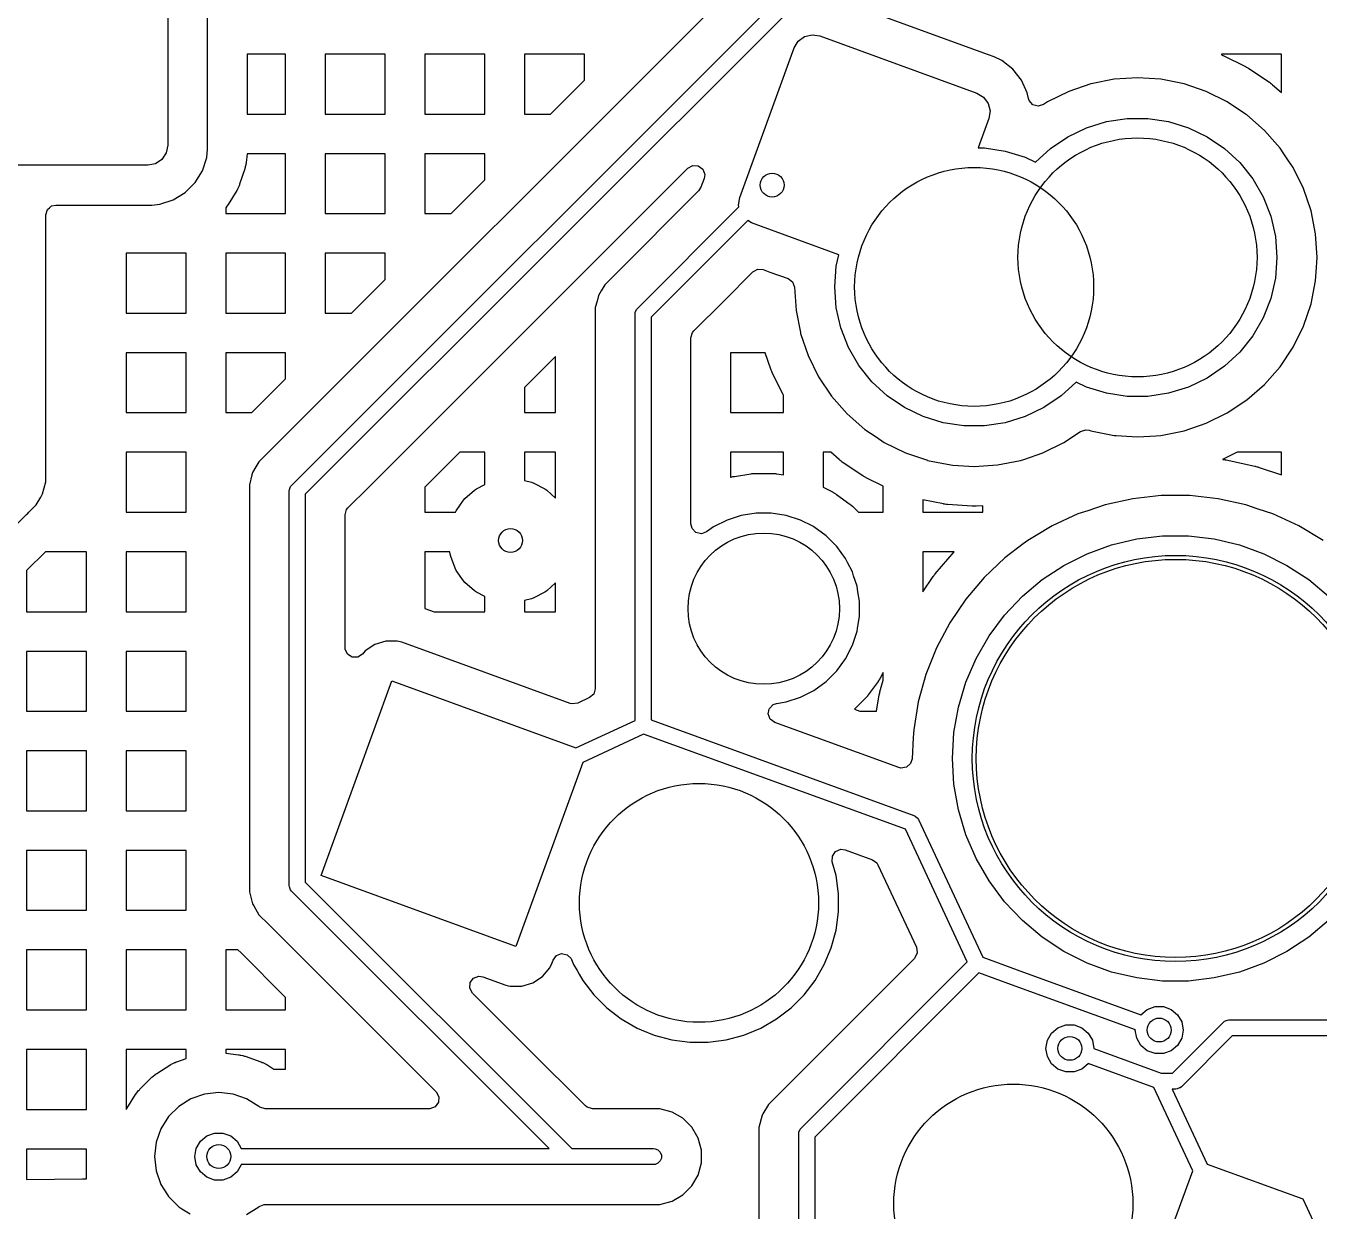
# Model space of a CAD drawing. Extents: x 2.49 to 8.57, y -5.87 to -1.87.
# Drawn here: x 6.778 to 7.417, y -5.11 to -4.524 of the extents above; entities that cross this region are included whole.
import ezdxf

# ---------------------------------------------------------------- set-up
doc = ezdxf.new("R2010")
doc.units = 0
doc.header["$MEASUREMENT"] = 0
doc.layers.add('BLACK', color=7, linetype='CONTINUOUS')

msp = doc.modelspace()

# ---------------------------------------------------------------- linework, layer by layer
at = {"layer": 'BLACK', "linetype": 'CONTINUOUS'}
for p, q in [((7.32297, -4.30895), (6.89711, -4.73481)), ((6.90884, -4.75095), (7.34512, -4.31467)), ((7.35068, -4.32025), (6.91556, -4.75536)), ((6.84764, -4.50405), (6.84764, -4.58279)), ((6.86734, -4.53772), (6.86734, -4.50208)), ((7.2533, -4.53807), (7.19846, -4.51811)), ((7.15724, -4.53455), (7.15923, -4.53127)), ((7.15923, -4.53127), (7.16233, -4.529)), ((7.16233, -4.529), (7.16606, -4.52809)), ((7.16606, -4.52809), (7.16986, -4.52867)), ((7.16986, -4.52867), (7.24755, -4.55695)), ((6.86734, -4.58476), (6.86734, -4.53772)), ((6.90591, -4.53772), (6.88695, -4.53772)), ((6.88695, -4.53772), (6.88695, -4.56732)), ((6.90591, -4.56732), (6.90591, -4.53772)), ((6.95512, -4.53772), (6.92552, -4.53772)), ((6.92552, -4.53772), (6.92552, -4.56732)), ((6.95512, -4.56732), (6.95512, -4.53772)), ((7.00434, -4.53772), (6.97473, -4.53772)), ((6.97473, -4.53772), (6.97473, -4.56732)), ((7.00434, -4.56732), (7.00434, -4.53772)), ((7.05355, -4.53772), (7.02394, -4.53772)), ((7.02394, -4.53772), (7.02394, -4.56732)), ((7.05355, -4.55064), (7.05355, -4.53772)), ((7.13031, -4.60855), (7.15724, -4.53455)), ((7.39804, -4.53772), (7.36843, -4.53772)), ((7.36843, -4.53772), (7.36843, -4.53807)), ((7.39804, -4.55666), (7.39804, -4.53772)), ((7.25614, -4.53911), (7.2533, -4.53807)), ((7.2598, -4.54088), (7.25614, -4.53911)), ((7.26522, -4.54516), (7.2598, -4.54088)), ((7.2598, -4.54088), (7.2598, -4.54088)), ((7.2598, -4.54088), (7.2598, -4.54088)), ((7.36843, -4.53807), (7.36868, -4.53818)), ((7.36868, -4.53818), (7.36883, -4.53824)), ((7.36883, -4.53824), (7.36913, -4.53838)), ((7.36913, -4.53838), (7.36927, -4.53844)), ((7.36927, -4.53844), (7.38026, -4.54386)), ((7.38026, -4.54386), (7.3804, -4.54394)), ((7.3804, -4.54394), (7.38069, -4.54409)), ((7.38069, -4.54409), (7.38083, -4.54417)), ((7.38083, -4.54417), (7.38138, -4.54449)), ((7.2695, -4.55058), (7.26522, -4.54516)), ((7.27242, -4.55684), (7.2695, -4.55058)), ((7.2695, -4.55058), (7.2695, -4.55058)), ((7.2695, -4.55058), (7.2695, -4.55058)), ((7.31532, -4.55017), (7.30393, -4.55244)), ((7.32691, -4.54941), (7.31532, -4.55017)), ((7.31532, -4.55017), (7.31532, -4.55017)), ((7.31532, -4.55017), (7.31532, -4.55017)), ((7.31532, -4.55017), (7.31532, -4.55017)), ((7.31532, -4.55017), (7.31532, -4.55017)), ((7.3385, -4.55017), (7.32691, -4.54941)), ((7.32691, -4.54941), (7.32691, -4.54941)), ((7.34989, -4.55244), (7.3385, -4.55017)), ((7.3385, -4.55017), (7.3385, -4.55017)), ((7.3385, -4.55017), (7.3385, -4.55017)), ((7.38138, -4.54449), (7.38152, -4.54457)), ((7.38152, -4.54457), (7.38179, -4.54474)), ((7.38179, -4.54474), (7.38193, -4.54483)), ((7.38193, -4.54483), (7.39212, -4.55164)), ((7.03687, -4.56732), (7.05355, -4.55064)), ((7.24755, -4.55695), (7.25083, -4.55894)), ((7.27299, -4.55959), (7.27242, -4.55684)), ((7.27242, -4.55684), (7.27242, -4.55684)), ((7.27242, -4.55684), (7.27242, -4.55684)), ((7.29293, -4.55617), (7.28251, -4.56131)), ((7.30392, -4.55244), (7.29293, -4.55617)), ((7.30393, -4.55244), (7.30392, -4.55244)), ((7.36089, -4.55617), (7.34989, -4.55244)), ((7.34989, -4.55244), (7.34989, -4.55244)), ((7.34989, -4.55244), (7.34989, -4.55244)), ((7.3713, -4.56131), (7.36089, -4.55617)), ((7.39212, -4.55164), (7.39225, -4.55173)), ((7.39225, -4.55173), (7.39251, -4.55191)), ((7.39251, -4.55191), (7.39264, -4.55201)), ((7.39264, -4.55201), (7.39315, -4.5524)), ((7.39315, -4.5524), (7.39327, -4.5525)), ((7.39327, -4.5525), (7.39352, -4.5527)), ((7.39352, -4.5527), (7.39365, -4.55281)), ((7.39365, -4.55281), (7.39804, -4.55666)), ((7.25083, -4.55894), (7.2531, -4.56204)), ((7.2531, -4.56204), (7.25402, -4.56577)), ((7.27337, -4.56071), (7.27299, -4.55959)), ((7.2752, -4.56276), (7.27337, -4.56071)), ((7.27786, -4.56348), (7.2752, -4.56276)), ((7.28048, -4.56266), (7.27786, -4.56348)), ((7.28251, -4.56131), (7.28048, -4.56266)), ((7.38031, -4.56732), (7.3713, -4.56131)), ((7.3713, -4.56131), (7.3713, -4.56131)), ((6.88695, -4.56732), (6.90591, -4.56732)), ((6.92552, -4.56732), (6.95512, -4.56732)), ((6.97473, -4.56732), (7.00434, -4.56732)), ((7.02394, -4.56732), (7.03687, -4.56732)), ((7.25343, -4.56956), (7.24814, -4.58411)), ((7.25402, -4.56577), (7.25343, -4.56956)), ((7.31157, -4.57103), (7.32176, -4.5695)), ((7.32176, -4.5695), (7.33205, -4.5695)), ((7.33205, -4.5695), (7.34224, -4.57103)), ((7.38096, -4.56776), (7.38031, -4.56732)), ((7.38969, -4.57542), (7.38096, -4.56776)), ((7.29246, -4.57854), (7.30173, -4.57407)), ((7.30173, -4.57407), (7.31157, -4.57103)), ((7.34224, -4.57103), (7.35208, -4.57407)), ((7.35208, -4.57407), (7.36135, -4.57854)), ((7.3948, -4.58125), (7.38969, -4.57542)), ((7.28395, -4.58434), (7.29246, -4.57854)), ((7.36135, -4.57854), (7.36986, -4.58434)), ((7.39735, -4.58415), (7.3948, -4.58125)), ((6.84689, -4.58656), (6.84475, -4.58975)), ((6.84764, -4.58279), (6.84689, -4.58656)), ((6.86476, -4.59536), (6.86693, -4.5888)), ((6.86693, -4.5888), (6.86734, -4.58476)), ((6.88683, -4.58693), (6.88638, -4.59133)), ((6.90591, -4.58693), (6.88683, -4.58693)), ((6.90591, -4.61654), (6.90591, -4.58693)), ((6.95512, -4.58693), (6.92552, -4.58693)), ((6.92552, -4.58693), (6.92552, -4.61654)), ((6.95512, -4.61654), (6.95512, -4.58693)), ((7.00434, -4.58693), (6.97473, -4.58693)), ((6.97473, -4.58693), (6.97473, -4.61654)), ((7.00434, -4.59986), (7.00434, -4.58693)), ((7.24814, -4.58411), (7.25132, -4.58411)), ((7.25132, -4.58411), (7.26151, -4.58564)), ((7.26151, -4.58564), (7.27135, -4.58868)), ((7.27135, -4.58868), (7.27656, -4.59119)), ((7.27656, -4.59119), (7.28395, -4.58434)), ((7.36986, -4.58434), (7.37741, -4.59134)), ((7.39921, -4.58693), (7.39735, -4.58415)), ((7.40155, -4.59044), (7.39921, -4.58693)), ((6.8378, -4.59263), (6.76772, -4.59263)), ((6.84156, -4.59188), (6.8378, -4.59263)), ((6.84475, -4.58975), (6.84156, -4.59188)), ((6.88571, -4.59446), (6.88319, -4.60207)), ((6.88579, -4.59421), (6.88571, -4.59446)), ((6.88593, -4.59369), (6.88579, -4.59421)), ((6.88599, -4.59343), (6.88593, -4.59369)), ((6.88621, -4.59239), (6.88599, -4.59343)), ((6.88626, -4.59212), (6.88621, -4.59239)), ((6.88635, -4.59159), (6.88626, -4.59212)), ((6.88638, -4.59133), (6.88635, -4.59159)), ((6.99622, -4.70257), (7.1047, -4.59409)), ((7.1047, -4.59409), (7.10712, -4.59277)), ((7.10712, -4.59277), (7.10986, -4.59297)), ((7.10986, -4.59297), (7.11206, -4.59461)), ((7.11206, -4.59461), (7.11302, -4.59719)), ((7.37741, -4.59134), (7.38383, -4.59939)), ((7.40377, -4.59376), (7.40155, -4.59044)), ((7.4038, -4.59381), (7.40377, -4.59376)), ((7.40894, -4.60422), (7.4038, -4.59381)), ((6.85625, -4.60612), (6.86113, -4.60124)), ((6.86113, -4.60124), (6.86476, -4.59536)), ((6.98766, -4.61654), (7.00434, -4.59986)), ((7.11274, -4.59921), (7.11115, -4.60357)), ((7.11302, -4.59719), (7.11274, -4.59921)), ((7.38383, -4.59939), (7.38898, -4.60831)), ((6.85037, -4.60975), (6.85625, -4.60612)), ((6.88174, -4.60517), (6.87752, -4.61202)), ((6.88189, -4.60492), (6.88174, -4.60517)), ((6.88216, -4.60442), (6.88189, -4.60492)), ((6.88228, -4.60416), (6.88216, -4.60442)), ((6.88277, -4.60313), (6.88228, -4.60416)), ((6.88288, -4.60287), (6.88277, -4.60313)), ((6.88309, -4.60234), (6.88288, -4.60287)), ((6.88319, -4.60207), (6.88309, -4.60234)), ((7.11002, -4.60535), (7.06807, -4.6473)), ((7.11115, -4.60357), (7.11002, -4.60535)), ((7.41267, -4.61522), (7.40894, -4.60422)), ((6.7882, -4.61458), (6.78926, -4.61366)), ((6.78926, -4.61366), (6.79028, -4.61278)), ((6.79028, -4.61278), (6.7923, -4.61234)), ((6.7923, -4.61234), (6.83976, -4.61234)), ((6.83976, -4.61234), (6.84381, -4.61192)), ((6.83976, -4.61234), (6.83976, -4.61234)), ((6.84381, -4.61192), (6.85037, -4.60975)), ((6.87686, -4.61295), (6.87631, -4.61366)), ((6.87631, -4.61366), (6.87631, -4.61654)), ((6.87703, -4.61273), (6.87686, -4.61295)), ((6.87736, -4.61226), (6.87703, -4.61273)), ((6.87752, -4.61202), (6.87736, -4.61226)), ((7.07981, -4.66343), (7.12996, -4.61328)), ((7.12973, -4.61234), (7.13031, -4.60855)), ((7.12996, -4.61328), (7.12973, -4.61234)), ((7.38898, -4.60831), (7.39274, -4.6179)), ((6.78742, -4.61722), (6.7882, -4.61458)), ((6.78742, -4.66575), (6.78742, -4.61722)), ((6.87631, -4.61654), (6.90591, -4.61654)), ((6.92552, -4.61654), (6.95512, -4.61654)), ((6.97473, -4.61654), (6.98766, -4.61654)), ((7.13434, -4.62003), (7.08653, -4.66784)), ((7.13619, -4.62116), (7.13434, -4.62003)), ((7.39274, -4.6179), (7.39503, -4.62793)), ((7.41494, -4.62661), (7.41267, -4.61522)), ((7.17934, -4.63687), (7.13619, -4.62116)), ((7.4157, -4.6382), (7.41494, -4.62661)), ((7.41494, -4.62661), (7.41494, -4.62661)), ((7.39503, -4.62793), (7.3958, -4.6382)), ((6.8567, -4.63614), (6.82709, -4.63614)), ((6.82709, -4.63614), (6.82709, -4.66575)), ((6.8567, -4.66575), (6.8567, -4.63614)), ((6.90591, -4.63614), (6.87631, -4.63614)), ((6.87631, -4.63614), (6.87631, -4.66575)), ((6.90591, -4.66575), (6.90591, -4.63614)), ((6.95512, -4.63614), (6.92552, -4.63614)), ((6.92552, -4.63614), (6.92552, -4.66575)), ((6.95512, -4.64907), (6.95512, -4.63614)), ((7.17805, -4.64254), (7.17934, -4.63687)), ((7.3958, -4.6382), (7.39503, -4.64847)), ((7.41522, -4.64544), (7.4157, -4.6382)), ((7.4157, -4.6382), (7.4157, -4.6382)), ((7.12245, -4.65979), (7.13686, -4.64537)), ((7.13686, -4.64537), (7.13928, -4.64406)), ((7.13928, -4.64406), (7.14199, -4.64424)), ((7.14199, -4.64424), (7.14528, -4.64544)), ((7.14528, -4.64544), (7.15419, -4.64868)), ((7.17728, -4.65281), (7.17805, -4.64254)), ((7.41494, -4.64979), (7.41522, -4.64544)), ((6.93844, -4.66575), (6.95512, -4.64907)), ((7.06367, -4.6517), (7.0619, -4.65476)), ((7.06807, -4.6473), (7.06367, -4.6517)), ((7.06367, -4.6517), (7.06367, -4.6517)), ((7.15419, -4.64868), (7.1564, -4.65031)), ((7.1564, -4.65031), (7.15739, -4.65288)), ((7.17805, -4.66308), (7.17728, -4.65281)), ((7.39503, -4.64847), (7.39274, -4.65851)), ((7.41267, -4.66118), (7.41494, -4.64979)), ((7.06056, -4.65709), (7.05984, -4.65979)), ((7.0619, -4.65476), (7.06056, -4.65709)), ((7.0619, -4.65476), (7.0619, -4.65476)), ((7.15739, -4.65288), (7.15739, -4.65295)), ((7.15739, -4.65295), (7.15814, -4.6644)), ((7.39274, -4.65851), (7.38898, -4.6681)), ((7.05896, -4.66305), (7.05895, -4.6631)), ((7.05895, -4.6631), (7.05895, -4.85145)), ((7.05984, -4.65979), (7.05896, -4.66305)), ((7.07865, -4.66621), (7.07873, -4.66545)), ((7.07873, -4.66545), (7.07932, -4.66403)), ((7.07932, -4.66403), (7.07981, -4.66343)), ((7.10766, -4.67458), (7.12245, -4.65979)), ((7.15814, -4.6644), (7.15814, -4.6644)), ((7.15814, -4.6644), (7.15814, -4.6644)), ((7.15814, -4.6644), (7.16033, -4.67539)), ((7.18034, -4.67312), (7.17805, -4.66308)), ((7.40894, -4.67218), (7.41267, -4.66118)), ((6.78742, -4.71496), (6.78742, -4.66575)), ((6.82709, -4.66575), (6.8567, -4.66575)), ((6.87631, -4.66575), (6.90591, -4.66575)), ((6.92552, -4.66575), (6.93844, -4.66575)), ((7.07865, -4.86711), (7.07865, -4.66621)), ((7.08653, -4.66784), (7.08653, -4.86687)), ((7.38898, -4.6681), (7.38383, -4.67701)), ((7.10623, -4.67803), (7.10701, -4.67539)), ((7.10623, -4.71496), (7.10623, -4.67803)), ((7.10701, -4.67539), (7.10766, -4.67458)), ((7.16033, -4.67539), (7.16041, -4.67579)), ((7.16041, -4.67579), (7.16041, -4.67579)), ((7.16041, -4.67579), (7.16414, -4.68679)), ((7.1841, -4.6827), (7.18034, -4.67312)), ((7.38383, -4.67701), (7.37741, -4.68507)), ((7.4038, -4.6826), (7.40894, -4.67218)), ((7.18925, -4.69162), (7.1841, -4.6827)), ((7.39735, -4.69226), (7.4038, -4.6826)), ((6.8567, -4.68535), (6.82709, -4.68535)), ((6.82709, -4.68535), (6.82709, -4.71496)), ((6.8567, -4.71496), (6.8567, -4.68535)), ((6.90591, -4.68535), (6.87631, -4.68535)), ((6.87631, -4.68535), (6.87631, -4.71496)), ((6.90591, -4.69828), (6.90591, -4.68535)), ((7.03934, -4.68718), (7.02394, -4.70257)), ((7.03934, -4.71496), (7.03934, -4.68718)), ((7.14295, -4.68535), (7.12584, -4.68535)), ((7.12584, -4.68535), (7.12584, -4.71496)), ((7.14568, -4.6934), (7.14295, -4.68535)), ((7.16414, -4.68679), (7.16928, -4.69721)), ((7.37741, -4.68507), (7.36986, -4.69207)), ((7.14573, -4.69355), (7.14568, -4.6934)), ((7.14585, -4.69385), (7.14573, -4.69355)), ((7.1459, -4.694), (7.14585, -4.69385)), ((7.14615, -4.69459), (7.1459, -4.694)), ((7.14621, -4.69474), (7.14615, -4.69459)), ((7.14635, -4.69503), (7.14621, -4.69474)), ((7.14642, -4.69517), (7.14635, -4.69503)), ((7.15184, -4.70617), (7.14642, -4.69517)), ((7.16928, -4.69721), (7.16928, -4.69721)), ((7.16928, -4.69721), (7.17573, -4.70686)), ((7.19567, -4.69967), (7.18925, -4.69162)), ((7.36986, -4.69207), (7.36135, -4.69787)), ((7.38969, -4.70099), (7.39735, -4.69226)), ((6.88923, -4.71496), (6.90591, -4.69828)), ((6.947, -4.75179), (6.99622, -4.70257)), ((7.02394, -4.70257), (7.02394, -4.71496)), ((7.20322, -4.70668), (7.19567, -4.69967)), ((7.29652, -4.69983), (7.28913, -4.70668)), ((7.30173, -4.70234), (7.29652, -4.69983)), ((7.31157, -4.70537), (7.30173, -4.70234)), ((7.35208, -4.70234), (7.34224, -4.70537)), ((7.36135, -4.69787), (7.35208, -4.70234)), ((7.38096, -4.70865), (7.38969, -4.70099)), ((7.15191, -4.70631), (7.15184, -4.70617)), ((7.15197, -4.70643), (7.15191, -4.70631)), ((7.15197, -4.71496), (7.15197, -4.70643)), ((7.17573, -4.70686), (7.18339, -4.7156)), ((7.21173, -4.71248), (7.20322, -4.70668)), ((7.28913, -4.70668), (7.28062, -4.71248)), ((7.32176, -4.70691), (7.31157, -4.70537)), ((7.33205, -4.70691), (7.32176, -4.70691)), ((7.34224, -4.70537), (7.33205, -4.70691)), ((7.3713, -4.7151), (7.38096, -4.70865)), ((6.78742, -4.74262), (6.78742, -4.71496)), ((6.82709, -4.71496), (6.8567, -4.71496)), ((6.87631, -4.71496), (6.88923, -4.71496)), ((7.02394, -4.71496), (7.03934, -4.71496)), ((7.10623, -4.7469), (7.10623, -4.71496)), ((7.12584, -4.71496), (7.15197, -4.71496)), ((7.18339, -4.7156), (7.19212, -4.72326)), ((7.221, -4.71695), (7.21173, -4.71248)), ((7.28062, -4.71248), (7.27135, -4.71695)), ((7.36089, -4.72024), (7.3713, -4.7151)), ((7.23084, -4.71998), (7.221, -4.71695)), ((7.24103, -4.72152), (7.23084, -4.71998)), ((7.25132, -4.72152), (7.24103, -4.72152)), ((7.26151, -4.71998), (7.25132, -4.72152)), ((7.27135, -4.71695), (7.26151, -4.71998)), ((7.34989, -4.72397), (7.36089, -4.72024)), ((7.19212, -4.72326), (7.19772, -4.727)), ((7.19772, -4.727), (7.20178, -4.72971)), ((7.29057, -4.72971), (7.29876, -4.72423)), ((7.29876, -4.72423), (7.30139, -4.72341)), ((7.30139, -4.72341), (7.30304, -4.72367)), ((7.30304, -4.72367), (7.30392, -4.72397)), ((7.30392, -4.72397), (7.31532, -4.72624)), ((7.31532, -4.72624), (7.31643, -4.72631)), ((7.31643, -4.72631), (7.32691, -4.727)), ((7.32691, -4.727), (7.33618, -4.72639)), ((7.32691, -4.727), (7.32691, -4.727)), ((7.32691, -4.727), (7.32691, -4.727)), ((7.33618, -4.72639), (7.3385, -4.72624)), ((7.3385, -4.72624), (7.34989, -4.72397)), ((6.8567, -4.73457), (6.82709, -4.73457)), ((6.82709, -4.73457), (6.82709, -4.76417)), ((6.8567, -4.76417), (6.8567, -4.73457)), ((6.89711, -4.73481), (6.89271, -4.73921)), ((6.99195, -4.73457), (6.97473, -4.75179)), ((7.00434, -4.73457), (6.99195, -4.73457)), ((7.00434, -4.74849), (7.00434, -4.73457)), ((7.03934, -4.73457), (7.02394, -4.73457)), ((7.02394, -4.73457), (7.02394, -4.74849)), ((7.03934, -4.75719), (7.03934, -4.73457)), ((7.15197, -4.73457), (7.12584, -4.73457)), ((7.12584, -4.73457), (7.12584, -4.7469)), ((7.15197, -4.74573), (7.15197, -4.73457)), ((7.17528, -4.73457), (7.17158, -4.73457)), ((7.17158, -4.73457), (7.17158, -4.7518)), ((7.17944, -4.73821), (7.17528, -4.73457)), ((7.20178, -4.72971), (7.2122, -4.73484)), ((7.2122, -4.73484), (7.2221, -4.73821)), ((7.2707, -4.73806), (7.28015, -4.73484)), ((7.28015, -4.73484), (7.29057, -4.72971)), ((7.37616, -4.73457), (7.36927, -4.73796)), ((7.39804, -4.73457), (7.37616, -4.73457)), ((7.39804, -4.74578), (7.39804, -4.73457)), ((6.89124, -4.74175), (6.88959, -4.74461)), ((6.89271, -4.73921), (6.89124, -4.74175)), ((6.89124, -4.74175), (6.89124, -4.74175)), ((6.89271, -4.73921), (6.89271, -4.73921)), ((7.17956, -4.73831), (7.17944, -4.73821)), ((7.17981, -4.73852), (7.17956, -4.73831)), ((7.17993, -4.73861), (7.17981, -4.73852)), ((7.18044, -4.73901), (7.17993, -4.73861)), ((7.18057, -4.7391), (7.18044, -4.73901)), ((7.18083, -4.73929), (7.18057, -4.7391)), ((7.18096, -4.73938), (7.18083, -4.73929)), ((7.19115, -4.74619), (7.18096, -4.73938)), ((7.2221, -4.73821), (7.22312, -4.73855)), ((7.22312, -4.73855), (7.22319, -4.73858)), ((7.22319, -4.73858), (7.23459, -4.74084)), ((7.23459, -4.74084), (7.2357, -4.74092)), ((7.2357, -4.74092), (7.24617, -4.7416)), ((7.24617, -4.7416), (7.24618, -4.7416)), ((7.24618, -4.7416), (7.25545, -4.741)), ((7.24618, -4.7416), (7.24618, -4.7416)), ((7.25545, -4.741), (7.25776, -4.74084)), ((7.25776, -4.74084), (7.26916, -4.73858)), ((7.26916, -4.73858), (7.2707, -4.73806)), ((7.36913, -4.73803), (7.36907, -4.73806)), ((7.36907, -4.73806), (7.36911, -4.73806)), ((7.36911, -4.73806), (7.36924, -4.73807)), ((7.36927, -4.73796), (7.36913, -4.73803)), ((7.36924, -4.73807), (7.3695, -4.73811)), ((7.3695, -4.73811), (7.36963, -4.73813)), ((7.36963, -4.73813), (7.37016, -4.73822)), ((7.37016, -4.73822), (7.37029, -4.73824)), ((7.37029, -4.73824), (7.37055, -4.73829)), ((7.37055, -4.73829), (7.37068, -4.73832)), ((7.37068, -4.73832), (7.38496, -4.74146)), ((7.38496, -4.74146), (7.38509, -4.74149)), ((7.38509, -4.74149), (7.38534, -4.74155)), ((7.38534, -4.74155), (7.38547, -4.74159)), ((7.38547, -4.74159), (7.38598, -4.74173)), ((7.38598, -4.74173), (7.38611, -4.74177)), ((7.38611, -4.74177), (7.38637, -4.74184)), ((7.38637, -4.74184), (7.38649, -4.74189)), ((7.38649, -4.74189), (7.39804, -4.74578)), ((6.78742, -4.74292), (6.78742, -4.74262)), ((6.78742, -4.74262), (6.78742, -4.74262)), ((6.78742, -4.74914), (6.78742, -4.74292)), ((6.88929, -4.74572), (6.88798, -4.75062)), ((6.88959, -4.74461), (6.88929, -4.74572)), ((7.00434, -4.75047), (7.00434, -4.74849)), ((7.02394, -4.74849), (7.0274, -4.74934)), ((7.10623, -4.7518), (7.10623, -4.7469)), ((7.12584, -4.7469), (7.12599, -4.74685)), ((7.12599, -4.74685), (7.12617, -4.7468)), ((7.12617, -4.7468), (7.12692, -4.74662)), ((7.12692, -4.74662), (7.12711, -4.74658)), ((7.12711, -4.74658), (7.12749, -4.74651)), ((7.12749, -4.74651), (7.12768, -4.74647)), ((7.12768, -4.74647), (7.13579, -4.74519)), ((7.13579, -4.74519), (7.13598, -4.74516)), ((7.13598, -4.74516), (7.13636, -4.74512)), ((7.13636, -4.74512), (7.13655, -4.7451)), ((7.13655, -4.7451), (7.13732, -4.74504)), ((7.13732, -4.74504), (7.13751, -4.74503)), ((7.13751, -4.74503), (7.1379, -4.74501)), ((7.1379, -4.74501), (7.13809, -4.74501)), ((7.13809, -4.74501), (7.1463, -4.74501)), ((7.1463, -4.74501), (7.14649, -4.74501)), ((7.14649, -4.74501), (7.14687, -4.74503)), ((7.14687, -4.74503), (7.14707, -4.74504)), ((7.14707, -4.74504), (7.14783, -4.7451)), ((7.14783, -4.7451), (7.14802, -4.74512)), ((7.14802, -4.74512), (7.14841, -4.74516)), ((7.14841, -4.74516), (7.1486, -4.74519)), ((7.1486, -4.74519), (7.15197, -4.74573)), ((7.19129, -4.74627), (7.19115, -4.74619)), ((7.19156, -4.74644), (7.19129, -4.74627)), ((7.1917, -4.74653), (7.19156, -4.74644)), ((7.19225, -4.74685), (7.1917, -4.74653)), ((7.19239, -4.74693), (7.19225, -4.74685)), ((7.19268, -4.74708), (7.19239, -4.74693)), ((7.19282, -4.74715), (7.19268, -4.74708)), ((7.20119, -4.75128), (7.19282, -4.74715)), ((6.78581, -4.75515), (6.78742, -4.74914)), ((6.88798, -4.75062), (6.88798, -4.75062)), ((6.88798, -4.75062), (6.88798, -4.75724)), ((6.90769, -4.75373), (6.90776, -4.75296)), ((6.90769, -4.94873), (6.90769, -4.75373)), ((6.90776, -4.75296), (6.90835, -4.75154)), ((6.90835, -4.75154), (6.90884, -4.75095)), ((6.9367, -4.76209), (6.947, -4.75179)), ((6.97473, -4.75179), (6.97473, -4.76417)), ((6.99455, -4.75744), (6.99921, -4.75332)), ((6.99921, -4.75332), (7.00017, -4.75265)), ((7.00017, -4.75265), (7.00434, -4.75047)), ((7.0274, -4.74934), (7.0285, -4.74976)), ((7.0285, -4.74976), (7.034, -4.75265)), ((7.034, -4.75265), (7.03497, -4.75332)), ((7.03497, -4.75332), (7.03934, -4.75719)), ((7.10623, -4.77), (7.10623, -4.7518)), ((7.17158, -4.7518), (7.17621, -4.75416)), ((7.17621, -4.75416), (7.17638, -4.75425)), ((7.17638, -4.75425), (7.17671, -4.75444)), ((7.17671, -4.75444), (7.17688, -4.75454)), ((7.17688, -4.75454), (7.17754, -4.75494)), ((7.17754, -4.75494), (7.1777, -4.75504)), ((7.1777, -4.75504), (7.17802, -4.75526)), ((7.20119, -4.76417), (7.20119, -4.75128)), ((6.77907, -4.76417), (6.7827, -4.76055)), ((6.7827, -4.76055), (6.78493, -4.75668)), ((6.78493, -4.75668), (6.78581, -4.75515)), ((6.88798, -4.75724), (6.88798, -4.75724)), ((6.88798, -4.75724), (6.88798, -4.94532)), ((6.91556, -4.75536), (6.91556, -4.9471)), ((6.99024, -4.76344), (6.99377, -4.75832)), ((6.99377, -4.75832), (6.99455, -4.75744)), ((7.17802, -4.75526), (7.17818, -4.75537)), ((7.17818, -4.75537), (7.18482, -4.76019)), ((7.18482, -4.76019), (7.18497, -4.76031)), ((7.18497, -4.76031), (7.18528, -4.76055)), ((7.18528, -4.76055), (7.18542, -4.76067)), ((7.18542, -4.76067), (7.18601, -4.76117)), ((7.18601, -4.76117), (7.18615, -4.7613)), ((7.18615, -4.7613), (7.18644, -4.76156)), ((7.23107, -4.76014), (7.22079, -4.75809)), ((7.22079, -4.75809), (7.22079, -4.76417)), ((7.23123, -4.76016), (7.23107, -4.76014)), ((7.23155, -4.76022), (7.23123, -4.76016)), ((7.23171, -4.76024), (7.23155, -4.76022)), ((7.23234, -4.76032), (7.23171, -4.76024)), ((7.2325, -4.76034), (7.23234, -4.76032)), ((7.23282, -4.76037), (7.2325, -4.76034)), ((7.23298, -4.76039), (7.23282, -4.76037)), ((7.24521, -4.76119), (7.23298, -4.76039)), ((7.24537, -4.7612), (7.24521, -4.76119)), ((7.24569, -4.76121), (7.24537, -4.7612)), ((7.24585, -4.76121), (7.24569, -4.76121)), ((7.2465, -4.76121), (7.24585, -4.76121)), ((7.24666, -4.76121), (7.2465, -4.76121)), ((7.24698, -4.7612), (7.24666, -4.76121)), ((7.24714, -4.76119), (7.24698, -4.7612)), ((7.2504, -4.76098), (7.24714, -4.76119)), ((7.2504, -4.76417), (7.2504, -4.76098)), ((7.31086, -4.76055), (7.30229, -4.76344)), ((7.32462, -4.75752), (7.31086, -4.76055)), ((7.33862, -4.756), (7.32462, -4.75752)), ((7.35271, -4.756), (7.33862, -4.756)), ((7.33862, -4.756), (7.33862, -4.756)), ((7.36672, -4.75752), (7.35271, -4.756)), ((7.35271, -4.756), (7.35271, -4.756)), ((7.38048, -4.76055), (7.36672, -4.75752)), ((7.38661, -4.76262), (7.38048, -4.76055)), ((6.75015, -4.79309), (6.77789, -4.76535)), ((6.77789, -4.76535), (6.7783, -4.76495)), ((6.77789, -4.76535), (6.77789, -4.76535)), ((6.7783, -4.76495), (6.77907, -4.76417)), ((6.7783, -4.76495), (6.7783, -4.76495)), ((6.82709, -4.76417), (6.8567, -4.76417)), ((6.93527, -4.76555), (6.93604, -4.76291)), ((6.93527, -4.81174), (6.93527, -4.76555)), ((6.93604, -4.76291), (6.9367, -4.76209)), ((6.97473, -4.76417), (6.98986, -4.76417)), ((6.98986, -4.76417), (6.99024, -4.76344)), ((7.13112, -4.76578), (7.12405, -4.76808)), ((7.13847, -4.76462), (7.13112, -4.76578)), ((7.14591, -4.76462), (7.13847, -4.76462)), ((7.13847, -4.76462), (7.13847, -4.76462)), ((7.15326, -4.76578), (7.14591, -4.76462)), ((7.14591, -4.76462), (7.14591, -4.76462)), ((7.16034, -4.76808), (7.15326, -4.76578)), ((7.18644, -4.76156), (7.18657, -4.76169)), ((7.18657, -4.76169), (7.18906, -4.76417)), ((7.18906, -4.76417), (7.20119, -4.76417)), ((7.22079, -4.76417), (7.2504, -4.76417)), ((7.2975, -4.76505), (7.28471, -4.77097)), ((7.30229, -4.76344), (7.2975, -4.76505)), ((7.2975, -4.76505), (7.2975, -4.76505)), ((7.2975, -4.76505), (7.2975, -4.76505)), ((7.39384, -4.76505), (7.38661, -4.76262)), ((7.40662, -4.77097), (7.39384, -4.76505)), ((7.39384, -4.76505), (7.39384, -4.76505)), ((7.39384, -4.76505), (7.39384, -4.76505)), ((7.1068, -4.77228), (7.10623, -4.77)), ((7.10871, -4.77426), (7.1068, -4.77228)), ((7.11139, -4.77488), (7.10871, -4.77426)), ((7.11398, -4.77395), (7.11139, -4.77488)), ((7.11742, -4.77146), (7.11398, -4.77395)), ((7.12405, -4.76808), (7.11742, -4.77146)), ((7.16639, -4.77116), (7.16034, -4.76808)), ((7.16696, -4.77146), (7.16639, -4.77116)), ((7.17298, -4.77583), (7.16696, -4.77146)), ((7.28471, -4.77097), (7.27681, -4.77572)), ((7.28471, -4.77097), (7.28471, -4.77097)), ((7.4187, -4.77823), (7.40662, -4.77097)), ((7.40662, -4.77097), (7.40662, -4.77097)), ((7.40662, -4.77097), (7.40662, -4.77097)), ((7.40662, -4.77097), (7.40662, -4.77097)), ((7.17824, -4.78109), (7.17298, -4.77583)), ((7.27046, -4.77989), (7.26142, -4.78676)), ((7.27264, -4.77823), (7.27046, -4.77989)), ((7.27681, -4.77572), (7.27264, -4.77823)), ((7.30201, -4.78472), (7.31405, -4.78033)), ((7.31405, -4.78033), (7.32653, -4.77738)), ((7.32653, -4.77738), (7.33926, -4.77589)), ((7.33926, -4.77589), (7.35208, -4.77589)), ((7.35208, -4.77589), (7.36481, -4.77738)), ((7.36481, -4.77738), (7.37729, -4.78033)), ((7.37729, -4.78033), (7.38933, -4.78472)), ((6.78719, -4.78378), (6.77788, -4.79309)), ((6.80749, -4.78378), (6.78719, -4.78378)), ((6.80749, -4.81339), (6.80749, -4.78378)), ((6.8567, -4.78378), (6.82709, -4.78378)), ((6.82709, -4.78378), (6.82709, -4.81339)), ((6.8567, -4.81339), (6.8567, -4.78378)), ((6.98707, -4.78378), (6.97473, -4.78378)), ((6.97473, -4.78378), (6.97473, -4.81174)), ((6.98721, -4.78495), (6.98707, -4.78378)), ((6.98749, -4.78609), (6.98721, -4.78495)), ((6.9897, -4.7919), (6.98749, -4.78609)), ((7.18262, -4.78711), (7.17824, -4.78109)), ((7.23623, -4.78378), (7.22079, -4.78378)), ((7.22079, -4.78378), (7.22079, -4.80363)), ((7.22696, -4.7947), (7.23623, -4.78378)), ((7.26142, -4.78676), (7.25119, -4.79645)), ((7.26142, -4.78676), (7.26142, -4.78676)), ((7.29055, -4.79047), (7.30201, -4.78472)), ((7.38933, -4.78472), (7.40079, -4.79047)), ((6.77788, -4.79309), (6.77788, -4.81339)), ((6.99024, -4.79294), (6.9897, -4.7919)), ((6.99377, -4.79806), (6.99024, -4.79294)), ((7.18364, -4.78912), (7.18262, -4.78711)), ((7.18599, -4.79374), (7.18364, -4.78912)), ((7.27984, -4.79752), (7.29055, -4.79047)), ((7.40079, -4.79047), (7.4115, -4.79752)), ((6.99455, -4.79894), (6.99377, -4.79806)), ((6.99921, -4.80306), (6.99455, -4.79894)), ((7.03934, -4.79918), (7.03497, -4.80306)), ((7.03934, -4.81339), (7.03934, -4.79918)), ((7.18663, -4.7957), (7.18599, -4.79374)), ((7.18599, -4.79374), (7.18599, -4.79374)), ((7.18599, -4.79374), (7.18599, -4.79374)), ((7.18829, -4.80081), (7.18663, -4.7957)), ((7.22079, -4.80363), (7.22599, -4.79596)), ((7.22599, -4.79596), (7.22607, -4.79586)), ((7.22607, -4.79586), (7.22622, -4.79564)), ((7.22622, -4.79564), (7.2263, -4.79553)), ((7.2263, -4.79553), (7.22662, -4.79511)), ((7.22662, -4.79511), (7.2267, -4.79501)), ((7.2267, -4.79501), (7.22687, -4.7948)), ((7.22687, -4.7948), (7.22696, -4.7947)), ((7.25119, -4.79645), (7.24207, -4.80719)), ((7.27002, -4.80576), (7.27984, -4.79752)), ((7.4115, -4.79752), (7.42132, -4.80576)), ((7.00017, -4.80373), (6.99921, -4.80306)), ((7.00434, -4.80591), (7.00017, -4.80373)), ((7.00434, -4.80788), (7.00434, -4.80591)), ((7.034, -4.80373), (7.0285, -4.80661)), ((7.03497, -4.80306), (7.034, -4.80373)), ((7.18874, -4.80363), (7.18829, -4.80081)), ((7.18946, -4.80816), (7.18874, -4.80363)), ((7.26122, -4.81508), (7.27002, -4.80576)), ((6.93527, -4.83121), (6.93527, -4.81174)), ((6.97473, -4.81174), (6.97925, -4.81339)), ((7.00434, -4.81339), (7.00434, -4.80788)), ((7.0274, -4.80703), (7.02394, -4.80788)), ((7.02394, -4.80788), (7.02394, -4.81339)), ((7.0285, -4.80661), (7.0274, -4.80703)), ((7.18946, -4.8156), (7.18946, -4.80816)), ((7.24207, -4.80719), (7.23416, -4.81885)), ((7.24207, -4.80719), (7.24207, -4.80719)), ((6.77788, -4.81339), (6.80749, -4.81339)), ((6.82709, -4.81339), (6.8567, -4.81339)), ((6.97925, -4.81339), (7.00434, -4.81339)), ((7.02394, -4.81339), (7.03934, -4.81339)), ((7.1885, -4.82162), (7.18946, -4.8156)), ((7.23416, -4.81885), (7.22757, -4.8313)), ((7.23416, -4.81885), (7.23416, -4.81885)), ((7.25357, -4.82536), (7.26122, -4.81508)), ((7.18599, -4.83002), (7.18829, -4.82295)), ((7.18829, -4.82295), (7.1885, -4.82162)), ((7.24716, -4.83646), (7.25357, -4.82536)), ((6.93532, -4.83195), (6.93527, -4.83121)), ((6.95003, -4.82961), (6.94529, -4.83271)), ((6.95546, -4.82797), (6.95003, -4.82961)), ((6.95003, -4.82961), (6.95003, -4.82961)), ((6.96112, -4.82792), (6.95546, -4.82797)), ((6.95546, -4.82797), (6.95546, -4.82797)), ((6.96341, -4.82849), (6.96112, -4.82792)), ((7.04657, -4.85875), (6.96341, -4.82849)), ((7.18262, -4.83665), (7.18599, -4.83002)), ((7.22756, -4.8313), (7.22235, -4.84439)), ((7.22757, -4.8313), (7.22756, -4.8313)), ((6.80749, -4.83299), (6.77788, -4.83299)), ((6.77788, -4.83299), (6.77788, -4.8626)), ((6.80749, -4.8626), (6.80749, -4.83299)), ((6.8567, -4.83299), (6.82709, -4.83299)), ((6.82709, -4.83299), (6.82709, -4.8626)), ((6.8567, -4.8626), (6.8567, -4.83299)), ((6.93648, -4.83444), (6.93532, -4.83195)), ((6.93881, -4.83591), (6.93648, -4.83444)), ((6.94156, -4.83589), (6.93881, -4.83591)), ((6.94386, -4.83438), (6.94156, -4.83589)), ((6.94529, -4.83271), (6.94386, -4.83438)), ((6.94529, -4.83271), (6.94529, -4.83271)), ((7.17824, -4.84267), (7.18262, -4.83665)), ((7.24208, -4.84824), (7.24716, -4.83646)), ((7.17298, -4.84793), (7.17824, -4.84267)), ((7.20119, -4.84339), (7.19991, -4.8459)), ((7.20119, -4.84732), (7.20119, -4.84339)), ((7.22235, -4.84439), (7.21858, -4.85796)), ((7.22235, -4.84439), (7.22235, -4.84439)), ((6.92343, -4.94384), (6.95844, -4.84765)), ((6.95844, -4.84765), (7.0494, -4.88075)), ((7.16696, -4.8523), (7.17298, -4.84793)), ((7.1987, -4.84786), (7.19388, -4.85451)), ((7.19881, -4.84771), (7.1987, -4.84786)), ((7.19903, -4.84738), (7.19881, -4.84771)), ((7.19913, -4.84722), (7.19903, -4.84738)), ((7.19953, -4.84657), (7.19913, -4.84722)), ((7.19963, -4.8464), (7.19953, -4.84657)), ((7.19962, -4.85298), (7.20119, -4.84732)), ((7.19982, -4.84606), (7.19963, -4.8464)), ((7.19991, -4.8459), (7.19982, -4.84606)), ((7.2384, -4.86052), (7.24208, -4.84824)), ((7.05613, -4.85587), (7.0503, -4.85859)), ((7.05817, -4.85409), (7.05613, -4.85587)), ((7.05895, -4.85145), (7.05817, -4.85409)), ((7.15326, -4.85798), (7.16034, -4.85568)), ((7.16034, -4.85568), (7.16696, -4.8523)), ((7.19238, -4.85626), (7.18703, -4.86161)), ((7.19251, -4.85612), (7.19238, -4.85626)), ((7.19277, -4.85584), (7.19251, -4.85612)), ((7.1929, -4.8557), (7.19277, -4.85584)), ((7.1934, -4.85511), (7.1929, -4.8557)), ((7.19352, -4.85496), (7.1934, -4.85511)), ((7.19376, -4.85466), (7.19352, -4.85496)), ((7.19388, -4.85451), (7.19376, -4.85466)), ((7.19795, -4.8626), (7.19927, -4.85453)), ((7.19927, -4.85453), (7.1993, -4.8544)), ((7.1993, -4.8544), (7.19935, -4.85414)), ((7.19935, -4.85414), (7.19937, -4.85401)), ((7.19937, -4.85401), (7.19949, -4.85349)), ((7.19949, -4.85349), (7.19952, -4.85336)), ((7.19952, -4.85336), (7.19958, -4.8531)), ((7.19958, -4.8531), (7.19962, -4.85298)), ((6.77788, -4.8626), (6.80749, -4.8626)), ((6.82709, -4.8626), (6.8567, -4.8626)), ((7.04758, -4.859), (7.04657, -4.85875)), ((7.0503, -4.85859), (7.04758, -4.859)), ((7.14444, -4.86394), (7.14492, -4.86161)), ((7.14492, -4.86161), (7.145, -4.86124)), ((7.145, -4.86124), (7.14693, -4.85928)), ((7.14693, -4.85928), (7.14854, -4.85873)), ((7.14854, -4.85873), (7.15326, -4.85798)), ((7.18703, -4.86161), (7.18974, -4.8626)), ((7.18974, -4.8626), (7.19795, -4.8626)), ((7.21858, -4.85796), (7.2163, -4.87187)), ((7.21858, -4.85796), (7.21858, -4.85796)), ((7.23618, -4.87314), (7.2384, -4.86052)), ((7.0494, -4.88075), (7.07865, -4.86711)), ((7.08653, -4.86687), (7.21641, -4.91414)), ((7.14542, -4.86651), (7.14444, -4.86394)), ((7.14763, -4.86814), (7.14542, -4.86651)), ((7.20899, -4.89047), (7.14763, -4.86814)), ((7.08277, -4.87388), (7.05273, -4.88789)), ((7.21219, -4.92098), (7.08277, -4.87388)), ((7.2161, -4.87566), (7.21553, -4.88607)), ((7.2163, -4.87187), (7.2161, -4.87566)), ((7.2163, -4.87187), (7.2163, -4.87187)), ((7.2163, -4.87187), (7.2163, -4.87187)), ((7.23543, -4.88594), (7.23618, -4.87314)), ((6.80749, -4.88221), (6.77788, -4.88221)), ((6.77788, -4.88221), (6.77788, -4.91181)), ((6.80749, -4.91181), (6.80749, -4.88221)), ((6.8567, -4.88221), (6.82709, -4.88221)), ((6.82709, -4.88221), (6.82709, -4.91181)), ((6.8567, -4.91181), (6.8567, -4.88221)), ((7.05273, -4.88789), (7.01962, -4.97885)), ((7.21476, -4.88852), (7.21268, -4.89032)), ((7.21548, -4.88607), (7.21476, -4.88852)), ((7.21553, -4.88607), (7.21548, -4.88607)), ((7.23618, -4.89874), (7.23543, -4.88594)), ((7.20996, -4.89071), (7.20899, -4.89047)), ((7.21268, -4.89032), (7.20996, -4.89071)), ((7.2384, -4.91136), (7.23618, -4.89874)), ((6.77788, -4.91181), (6.80749, -4.91181)), ((6.82709, -4.91181), (6.8567, -4.91181)), ((7.21641, -4.91414), (7.21711, -4.91447)), ((7.21711, -4.91447), (7.21806, -4.91535)), ((7.24208, -4.92364), (7.2384, -4.91136)), ((7.24278, -4.98659), (7.21219, -4.92098)), ((7.21806, -4.91535), (7.21824, -4.91551)), ((7.21824, -4.91551), (7.21863, -4.91618)), ((7.21863, -4.91618), (7.25039, -4.98428)), ((7.24716, -4.93541), (7.24208, -4.92364)), ((6.80749, -4.93142), (6.77788, -4.93142)), ((6.77788, -4.93142), (6.77788, -4.96102)), ((6.80749, -4.96102), (6.80749, -4.93142)), ((6.8567, -4.93142), (6.82709, -4.93142)), ((6.82709, -4.93142), (6.82709, -4.96102)), ((6.8567, -4.96102), (6.8567, -4.93142)), ((7.17615, -4.93424), (7.1777, -4.93196)), ((7.1777, -4.93196), (7.18022, -4.93088)), ((7.18022, -4.93088), (7.18247, -4.93114)), ((7.18247, -4.93114), (7.19588, -4.93601)), ((7.17609, -4.93699), (7.17615, -4.93424)), ((7.17793, -4.94387), (7.17609, -4.93699)), ((7.19588, -4.93601), (7.19809, -4.93764)), ((7.19809, -4.93764), (7.19863, -4.93854)), ((7.19863, -4.93854), (7.21765, -4.97932)), ((7.25357, -4.94651), (7.24716, -4.93541)), ((6.88798, -4.94532), (6.88798, -4.94532)), ((6.88798, -4.94532), (6.88798, -4.95184)), ((7.01962, -4.97885), (6.92343, -4.94384)), ((7.17911, -4.95283), (7.17793, -4.94387)), ((7.26122, -4.9568), (7.25357, -4.94651)), ((6.88798, -4.95184), (6.88798, -4.95184)), ((6.88798, -4.95184), (6.88959, -4.95785)), ((6.90776, -4.9495), (6.90769, -4.94873)), ((6.90835, -4.95092), (6.90776, -4.9495)), ((6.90884, -4.95151), (6.90835, -4.95092)), ((7.03618, -5.07885), (6.90884, -4.95151)), ((6.91556, -4.9471), (7.04731, -5.07885)), ((7.17911, -4.96186), (7.17911, -4.95283)), ((6.88959, -4.95785), (6.88983, -4.95827)), ((6.88983, -4.95827), (6.89015, -4.95883)), ((6.89015, -4.95883), (6.89016, -4.95883)), ((6.89016, -4.95883), (6.89016, -4.95883)), ((6.89016, -4.95883), (6.89016, -4.95883)), ((6.89016, -4.95883), (6.89271, -4.96325)), ((7.27002, -4.96612), (7.26122, -4.9568)), ((6.77788, -4.96102), (6.80749, -4.96102)), ((6.82709, -4.96102), (6.8567, -4.96102)), ((6.89271, -4.96325), (6.89271, -4.96325)), ((6.89271, -4.96325), (6.89739, -4.96793)), ((7.17793, -4.97082), (7.17911, -4.96186)), ((6.89739, -4.96793), (6.89739, -4.96793)), ((6.89739, -4.96793), (6.98027, -5.05081)), ((7.1756, -4.97955), (7.17793, -4.97082)), ((7.27984, -4.97436), (7.27002, -4.96612)), ((7.42132, -4.96612), (7.4115, -4.97436)), ((7.29055, -4.98141), (7.27984, -4.97436)), ((7.4115, -4.97436), (7.40079, -4.98141)), ((6.80749, -4.98063), (6.77788, -4.98063)), ((6.77788, -4.98063), (6.77788, -5.01024)), ((6.80749, -5.01024), (6.80749, -4.98063)), ((6.8567, -4.98063), (6.82709, -4.98063)), ((6.82709, -4.98063), (6.82709, -5.01024)), ((6.8567, -5.01024), (6.8567, -4.98063)), ((6.88236, -4.98063), (6.87631, -4.98063)), ((6.87631, -4.98063), (6.87631, -5.01024)), ((6.88387, -4.98213), (6.88236, -4.98063)), ((6.90591, -5.00418), (6.88387, -4.98213)), ((6.88387, -4.98213), (6.88387, -4.98213)), ((7.03813, -4.98562), (7.03976, -4.9834)), ((7.03976, -4.9834), (7.04233, -4.98242)), ((7.04233, -4.98242), (7.04502, -4.98298)), ((7.04502, -4.98298), (7.04698, -4.98491)), ((7.04698, -4.98491), (7.04723, -4.98542)), ((7.21667, -4.98483), (7.14892, -5.05258)), ((7.17214, -4.98789), (7.1756, -4.97955)), ((7.21694, -4.98455), (7.21667, -4.98483)), ((7.21806, -4.98203), (7.21694, -4.98455)), ((7.21765, -4.97932), (7.21806, -4.98203)), ((7.25039, -4.98428), (7.26736, -4.99046)), ((7.30201, -4.98716), (7.29055, -4.98141)), ((7.40079, -4.98141), (7.38933, -4.98716)), ((7.03278, -4.99379), (7.03646, -4.98948)), ((7.03646, -4.98948), (7.0375, -4.98736)), ((7.0375, -4.98736), (7.03813, -4.98562)), ((7.04723, -4.98542), (7.04825, -4.98789)), ((7.04825, -4.98789), (7.04825, -4.98789)), ((7.04825, -4.98789), (7.04992, -4.99079)), ((7.04992, -4.99079), (7.05101, -4.99267)), ((7.16065, -5.06872), (7.24278, -4.98659)), ((7.16762, -4.99572), (7.17214, -4.98789)), ((7.26736, -4.99046), (7.32854, -5.01273)), ((7.31405, -4.99154), (7.30201, -4.98716)), ((7.32653, -4.9945), (7.31405, -4.99154)), ((7.37729, -4.99154), (7.36481, -4.9945)), ((7.38933, -4.98716), (7.37729, -4.99154)), ((6.99696, -4.99954), (6.99716, -4.99679)), ((6.99716, -4.99679), (6.99881, -4.99459)), ((6.99881, -4.99459), (7.00138, -4.99363)), ((7.00138, -4.99363), (7.0034, -4.99391)), ((7.0034, -4.99391), (7.01466, -4.99801)), ((7.02261, -4.99853), (7.02804, -4.99689)), ((7.02804, -4.99689), (7.03278, -4.99379)), ((7.05101, -4.99267), (7.05277, -4.99572)), ((7.05277, -4.99572), (7.05827, -5.00288)), ((7.16212, -5.00288), (7.16762, -4.99572)), ((7.24852, -4.99198), (7.16738, -5.07313)), ((7.26466, -4.99786), (7.24852, -4.99198)), ((7.32585, -5.02013), (7.26466, -4.99786)), ((7.26466, -4.99786), (7.26466, -4.99786)), ((7.33926, -4.99599), (7.32653, -4.9945)), ((7.35208, -4.99599), (7.33926, -4.99599)), ((7.36481, -4.9945), (7.35208, -4.99599)), ((6.90591, -5.01024), (6.90591, -5.00418)), ((6.99828, -5.00195), (6.99696, -4.99954)), ((7.02617, -5.02984), (6.99828, -5.00195)), ((7.01466, -4.99801), (7.01597, -4.99833)), ((7.01597, -4.99833), (7.01695, -4.99857)), ((7.01695, -4.99857), (7.02261, -4.99853)), ((7.05827, -5.00288), (7.05827, -5.00288)), ((7.05827, -5.00288), (7.06466, -5.00927)), ((7.15573, -5.00927), (7.16212, -5.00288)), ((7.16212, -5.00288), (7.16212, -5.00288)), ((7.16212, -5.00288), (7.16212, -5.00288)), ((6.77788, -5.01024), (6.80749, -5.01024)), ((6.82709, -5.01024), (6.8567, -5.01024)), ((6.87631, -5.01024), (6.90591, -5.01024)), ((7.06466, -5.00927), (7.06466, -5.00927)), ((7.06466, -5.00927), (7.07182, -5.01477)), ((7.14857, -5.01477), (7.15573, -5.00927)), ((7.15573, -5.00927), (7.15573, -5.00927)), ((7.15573, -5.00927), (7.15573, -5.00927)), ((7.32859, -5.01264), (7.33174, -5.01)), ((7.33174, -5.01), (7.33559, -5.0086)), ((7.33559, -5.0086), (7.33969, -5.0086)), ((7.33969, -5.0086), (7.34355, -5.01)), ((7.34355, -5.01), (7.34669, -5.01264)), ((7.07182, -5.01477), (7.07182, -5.01477)), ((7.07182, -5.01477), (7.07182, -5.01477)), ((7.07182, -5.01477), (7.07965, -5.01929)), ((7.14074, -5.01929), (7.14857, -5.01477)), ((7.32854, -5.01273), (7.32859, -5.01264)), ((7.34419, -5.04152), (7.36933, -5.01638)), ((7.34669, -5.01264), (7.34874, -5.01619)), ((7.34874, -5.01619), (7.34945, -5.02023)), ((7.36933, -5.01638), (7.36992, -5.01589)), ((7.36992, -5.01589), (7.37134, -5.0153)), ((7.37134, -5.0153), (7.37211, -5.01523)), ((7.37211, -5.01523), (7.57254, -5.01523)), ((7.07965, -5.01929), (7.07965, -5.01929)), ((7.07965, -5.01929), (7.07965, -5.01929)), ((7.07965, -5.01929), (7.08169, -5.02014)), ((7.08169, -5.02014), (7.088, -5.02275)), ((7.088, -5.02275), (7.09672, -5.02508)), ((7.12367, -5.02508), (7.1324, -5.02275)), ((7.1324, -5.02275), (7.14074, -5.01929)), ((7.28239, -5.02526), (7.28444, -5.02171)), ((7.28444, -5.02171), (7.28759, -5.01907)), ((7.28759, -5.01907), (7.29144, -5.01767)), ((7.29144, -5.01767), (7.29554, -5.01767)), ((7.29554, -5.01767), (7.2994, -5.01907)), ((7.2994, -5.01907), (7.30254, -5.02171)), ((7.30254, -5.02171), (7.30459, -5.02526)), ((7.32583, -5.02023), (7.32585, -5.02013)), ((7.32654, -5.02427), (7.32583, -5.02023)), ((7.37374, -5.0231), (7.3486, -5.04824)), ((7.34945, -5.02023), (7.34874, -5.02427)), ((7.57417, -5.0231), (7.37374, -5.0231)), ((6.80749, -5.02984), (6.77788, -5.02984)), ((6.77788, -5.02984), (6.77788, -5.05945)), ((6.80749, -5.05945), (6.80749, -5.02984)), ((6.8567, -5.02984), (6.82709, -5.02984)), ((6.82709, -5.02984), (6.82709, -5.05945)), ((6.8567, -5.03173), (6.8567, -5.02984)), ((6.90591, -5.02984), (6.87631, -5.02984)), ((6.87631, -5.02984), (6.87631, -5.03173)), ((6.90591, -5.03954), (6.90591, -5.02984)), ((7.05405, -5.05772), (7.02617, -5.02984)), ((7.09672, -5.02508), (7.10568, -5.02626)), ((7.10568, -5.02626), (7.10568, -5.02626)), ((7.10568, -5.02626), (7.11471, -5.02626)), ((7.11471, -5.02626), (7.12367, -5.02508)), ((7.11471, -5.02626), (7.11471, -5.02626)), ((7.28168, -5.0293), (7.28239, -5.02526)), ((7.28239, -5.03334), (7.28168, -5.0293)), ((7.30459, -5.02526), (7.3053, -5.0293)), ((7.3053, -5.0293), (7.30528, -5.0294)), ((7.30528, -5.0294), (7.33858, -5.04152)), ((7.32859, -5.02782), (7.32654, -5.02427)), ((7.33174, -5.03046), (7.32859, -5.02782)), ((7.34669, -5.02782), (7.34355, -5.03046)), ((7.34874, -5.02427), (7.34669, -5.02782)), ((6.85011, -5.03679), (6.8511, -5.03631)), ((6.8511, -5.03631), (6.85135, -5.0362)), ((6.85135, -5.0362), (6.85186, -5.03599)), ((6.85186, -5.03599), (6.85211, -5.03589)), ((6.85211, -5.03589), (6.8567, -5.03429)), ((6.8567, -5.03429), (6.8567, -5.03173)), ((6.87631, -5.03173), (6.88267, -5.03245)), ((6.88267, -5.03245), (6.88294, -5.03249)), ((6.88294, -5.03249), (6.88348, -5.03258)), ((6.88348, -5.03258), (6.88375, -5.03263)), ((6.88375, -5.03263), (6.88483, -5.03288)), ((6.88483, -5.03288), (6.88509, -5.03295)), ((6.88509, -5.03295), (6.88562, -5.0331)), ((6.88562, -5.0331), (6.88588, -5.03318)), ((6.88588, -5.03318), (6.89363, -5.03589)), ((6.89363, -5.03589), (6.89388, -5.03599)), ((6.89388, -5.03599), (6.89439, -5.0362)), ((6.89439, -5.0362), (6.89464, -5.03631)), ((6.89464, -5.03631), (6.89563, -5.03679)), ((7.28444, -5.03689), (7.28239, -5.03334)), ((7.33559, -5.03186), (7.33174, -5.03046)), ((7.33969, -5.03186), (7.33559, -5.03186)), ((7.34355, -5.03046), (7.33969, -5.03186)), ((6.84044, -5.04301), (6.8413, -5.04232)), ((6.8413, -5.04232), (6.84152, -5.04216)), ((6.84152, -5.04216), (6.84197, -5.04184)), ((6.84197, -5.04184), (6.8422, -5.04169)), ((6.8422, -5.04169), (6.84914, -5.03732)), ((6.84914, -5.03732), (6.84938, -5.03718)), ((6.84938, -5.03718), (6.84986, -5.03691)), ((6.84986, -5.03691), (6.85011, -5.03679)), ((6.89563, -5.03679), (6.89588, -5.03691)), ((6.89588, -5.03691), (6.89636, -5.03718)), ((6.89636, -5.03718), (6.8966, -5.03732)), ((6.8966, -5.03732), (6.90013, -5.03954)), ((6.90013, -5.03954), (6.90591, -5.03954)), ((7.28759, -5.03953), (7.28444, -5.03689)), ((7.29144, -5.04093), (7.28759, -5.03953)), ((7.29554, -5.04093), (7.29144, -5.04093)), ((7.2994, -5.03953), (7.29554, -5.04093)), ((7.30254, -5.03689), (7.2994, -5.03953)), ((7.30259, -5.0368), (7.30254, -5.03689)), ((7.33501, -5.0486), (7.30259, -5.0368)), ((7.33858, -5.04152), (7.34419, -5.04152)), ((6.83382, -5.04954), (6.83962, -5.04374)), ((6.83962, -5.04374), (6.83982, -5.04355)), ((6.83982, -5.04355), (6.84023, -5.04318)), ((6.84023, -5.04318), (6.84044, -5.04301)), ((7.35422, -5.0898), (7.33501, -5.0486)), ((7.34773, -5.04885), (7.34659, -5.04932)), ((7.34801, -5.04873), (7.34773, -5.04885)), ((7.3486, -5.04824), (7.34801, -5.04873)), ((6.8274, -5.05906), (6.83177, -5.05212)), ((6.83177, -5.05212), (6.83192, -5.05189)), ((6.83192, -5.05189), (6.83224, -5.05144)), ((6.83224, -5.05144), (6.8324, -5.05122)), ((6.8324, -5.05122), (6.83309, -5.05036)), ((6.83309, -5.05036), (6.83326, -5.05015)), ((6.83326, -5.05015), (6.83363, -5.04974)), ((6.83363, -5.04974), (6.83382, -5.04954)), ((6.85911, -5.05421), (6.8531, -5.05799)), ((6.86581, -5.05187), (6.85911, -5.05421)), ((6.87287, -5.05107), (6.86581, -5.05187)), ((6.86581, -5.05187), (6.86581, -5.05187)), ((6.87993, -5.05187), (6.87287, -5.05107)), ((6.87287, -5.05107), (6.87287, -5.05107)), ((6.88663, -5.05421), (6.87993, -5.05187)), ((6.87993, -5.05187), (6.87993, -5.05187)), ((6.89009, -5.05639), (6.88663, -5.05421)), ((6.98027, -5.05081), (6.98159, -5.05323)), ((6.98159, -5.05323), (6.9814, -5.05597)), ((7.14892, -5.05258), (7.14452, -5.05698)), ((7.14892, -5.05258), (7.14892, -5.05258)), ((7.34582, -5.04939), (7.34407, -5.04939)), ((7.34407, -5.04939), (7.36135, -5.08647)), ((7.34659, -5.04932), (7.34582, -5.04939)), ((6.77788, -5.05945), (6.80749, -5.05945)), ((6.82709, -5.05945), (6.82718, -5.05945)), ((6.82718, -5.05945), (6.82726, -5.0593)), ((6.82726, -5.0593), (6.8274, -5.05906)), ((6.8531, -5.05799), (6.84807, -5.06302)), ((6.89264, -5.05799), (6.89009, -5.05639)), ((6.89276, -5.05808), (6.89264, -5.05799)), ((6.89264, -5.05799), (6.89264, -5.05799)), ((6.89316, -5.05837), (6.89276, -5.05808)), ((6.8958, -5.05915), (6.89316, -5.05837)), ((6.97682, -5.05915), (6.8958, -5.05915)), ((6.97717, -5.05914), (6.97682, -5.05915)), ((6.97975, -5.05817), (6.97717, -5.05914)), ((6.9814, -5.05597), (6.97975, -5.05817)), ((7.05486, -5.05837), (7.05405, -5.05772)), ((7.0575, -5.05915), (7.05486, -5.05837)), ((7.09087, -5.05915), (7.0575, -5.05915)), ((7.09688, -5.06076), (7.09087, -5.05915)), ((7.09087, -5.05915), (7.09087, -5.05915)), ((7.10227, -5.06387), (7.09688, -5.06076)), ((7.09688, -5.06076), (7.09688, -5.06076)), ((7.09688, -5.06076), (7.09688, -5.06076)), ((7.14182, -5.06166), (7.14141, -5.06237)), ((7.14452, -5.05698), (7.14182, -5.06166)), ((7.14182, -5.06166), (7.14182, -5.06166)), ((7.14452, -5.05698), (7.14452, -5.05698)), ((6.84807, -5.06302), (6.84429, -5.06903)), ((7.10667, -5.06827), (7.10227, -5.06387)), ((7.10227, -5.06387), (7.10227, -5.06387)), ((7.10917, -5.0726), (7.10667, -5.06827)), ((7.10667, -5.06827), (7.10667, -5.06827)), ((7.14141, -5.06237), (7.1398, -5.06839)), ((7.14141, -5.06237), (7.14141, -5.06237)), ((7.14141, -5.06237), (7.14141, -5.06237)), ((6.84429, -5.06903), (6.84195, -5.07573)), ((6.86382, -5.0752), (6.86696, -5.07256)), ((6.86696, -5.07256), (6.87082, -5.07116)), ((6.87082, -5.07116), (6.87492, -5.07116)), ((6.87492, -5.07116), (6.87877, -5.07256)), ((6.87877, -5.07256), (6.88192, -5.0752)), ((7.10979, -5.07366), (7.10917, -5.0726)), ((7.1114, -5.07968), (7.10979, -5.07366)), ((7.1398, -5.06839), (7.1398, -5.06839)), ((7.1398, -5.06839), (7.1398, -5.07461)), ((7.1398, -5.07461), (7.1398, -5.15393)), ((7.1595, -5.0715), (7.15958, -5.07073)), ((7.1595, -5.17011), (7.1595, -5.0715)), ((7.15958, -5.07073), (7.16016, -5.06931)), ((7.16016, -5.06931), (7.16065, -5.06872)), ((7.16738, -5.07313), (7.16737, -5.17298)), ((6.80749, -5.07906), (6.77788, -5.07906)), ((6.77788, -5.07906), (6.77788, -5.09414)), ((6.80749, -5.09379), (6.80749, -5.07906)), ((6.84195, -5.07573), (6.84115, -5.08279)), ((6.84195, -5.07573), (6.84195, -5.07573)), ((6.86106, -5.08279), (6.86177, -5.07875)), ((6.86177, -5.07875), (6.86382, -5.0752)), ((6.88192, -5.0752), (6.88397, -5.07875)), ((6.88397, -5.07875), (6.88399, -5.07885)), ((6.88399, -5.07885), (7.03618, -5.07885)), ((7.04731, -5.07885), (7.08776, -5.07885)), ((7.08776, -5.07885), (7.08852, -5.07893)), ((7.08852, -5.07893), (7.08994, -5.07952)), ((7.08994, -5.07952), (7.09103, -5.0806)), ((7.09103, -5.0806), (7.09162, -5.08202)), ((7.1114, -5.0859), (7.1114, -5.07968)), ((6.84115, -5.08279), (6.84115, -5.08279)), ((6.84115, -5.08279), (6.84195, -5.08985)), ((6.86177, -5.08683), (6.86106, -5.08279)), ((6.86382, -5.09038), (6.86177, -5.08683)), ((6.88397, -5.08683), (6.88192, -5.09038)), ((6.88399, -5.08673), (6.88397, -5.08683)), ((7.04568, -5.08673), (6.88399, -5.08673)), ((7.08776, -5.08673), (7.04568, -5.08673)), ((7.08852, -5.08665), (7.08776, -5.08673)), ((7.08994, -5.08606), (7.08852, -5.08665)), ((7.09103, -5.08498), (7.08994, -5.08606)), ((7.09162, -5.08356), (7.09103, -5.08498)), ((7.09162, -5.08202), (7.09162, -5.08356)), ((7.10979, -5.09191), (7.1114, -5.0859)), ((7.36135, -5.08647), (7.40855, -5.10364)), ((6.77788, -5.09414), (6.80555, -5.09382)), ((6.80555, -5.09382), (6.80556, -5.09382)), ((6.80556, -5.09382), (6.80749, -5.09379)), ((6.84195, -5.08985), (6.84195, -5.08985)), ((6.84195, -5.08985), (6.84429, -5.09655)), ((6.86696, -5.09302), (6.86382, -5.09038)), ((6.87082, -5.09442), (6.86696, -5.09302)), ((6.87877, -5.09302), (6.87492, -5.09442)), ((6.88192, -5.09038), (6.87877, -5.09302)), ((7.10667, -5.09731), (7.10979, -5.09191)), ((7.32111, -5.18075), (7.35422, -5.0898)), ((6.84429, -5.09655), (6.84754, -5.10171)), ((6.87492, -5.09442), (6.87082, -5.09442)), ((7.10227, -5.10171), (7.10667, -5.09731)), ((6.84754, -5.10171), (6.84807, -5.10256)), ((6.84807, -5.10256), (6.8531, -5.10759)), ((6.89288, -5.10745), (6.8953, -5.10646)), ((6.8953, -5.10646), (6.8958, -5.10643)), ((6.8958, -5.10643), (7.04227, -5.10643)), ((7.04227, -5.10643), (7.04227, -5.10643)), ((7.04227, -5.10643), (7.04257, -5.10643)), ((7.04257, -5.10643), (7.0491, -5.10643)), ((7.0491, -5.10643), (7.0491, -5.10643)), ((7.0491, -5.10643), (7.09087, -5.10643)), ((7.09087, -5.10643), (7.09688, -5.10482)), ((7.09087, -5.10643), (7.09087, -5.10643)), ((7.09688, -5.10482), (7.10227, -5.10171)), ((7.40855, -5.10364), (7.43638, -5.16334)), ((6.8531, -5.10759), (6.85468, -5.10858)), ((6.85468, -5.10858), (6.85873, -5.11112)), ((6.88663, -5.11136), (6.89264, -5.10759)), ((6.89264, -5.10758), (6.89276, -5.1075)), ((6.89264, -5.10759), (6.89264, -5.10758)), ((6.89276, -5.1075), (6.89284, -5.10746)), ((6.89284, -5.10746), (6.89288, -5.10744)), ((6.89288, -5.10744), (6.89288, -5.10745))]:
    msp.add_line(p, q, dxfattribs=at)
at = {"layer": 'BLACK'}
for centre, radius in [((7.32691, -4.6382), 0.05906), ((7.24618, -4.65281), 0.05906), ((7.14636, -4.60245), 0.00591), ((7.01709, -4.77819), 0.00591), ((7.14219, -4.81188), 0.0374), ((7.34567, -4.88594), 0.10039), ((7.34567, -4.88594), 0.09843), ((7.1102, -4.95735), 0.05906), ((7.33764, -5.02023), 0.00591), ((7.29349, -5.0293), 0.00591), ((7.26555, -5.10606), 0.05906), ((6.87287, -5.08279), 0.00591)]:
    msp.add_circle(centre, radius, dxfattribs=at)

doc.saveas('drawing.dxf')
